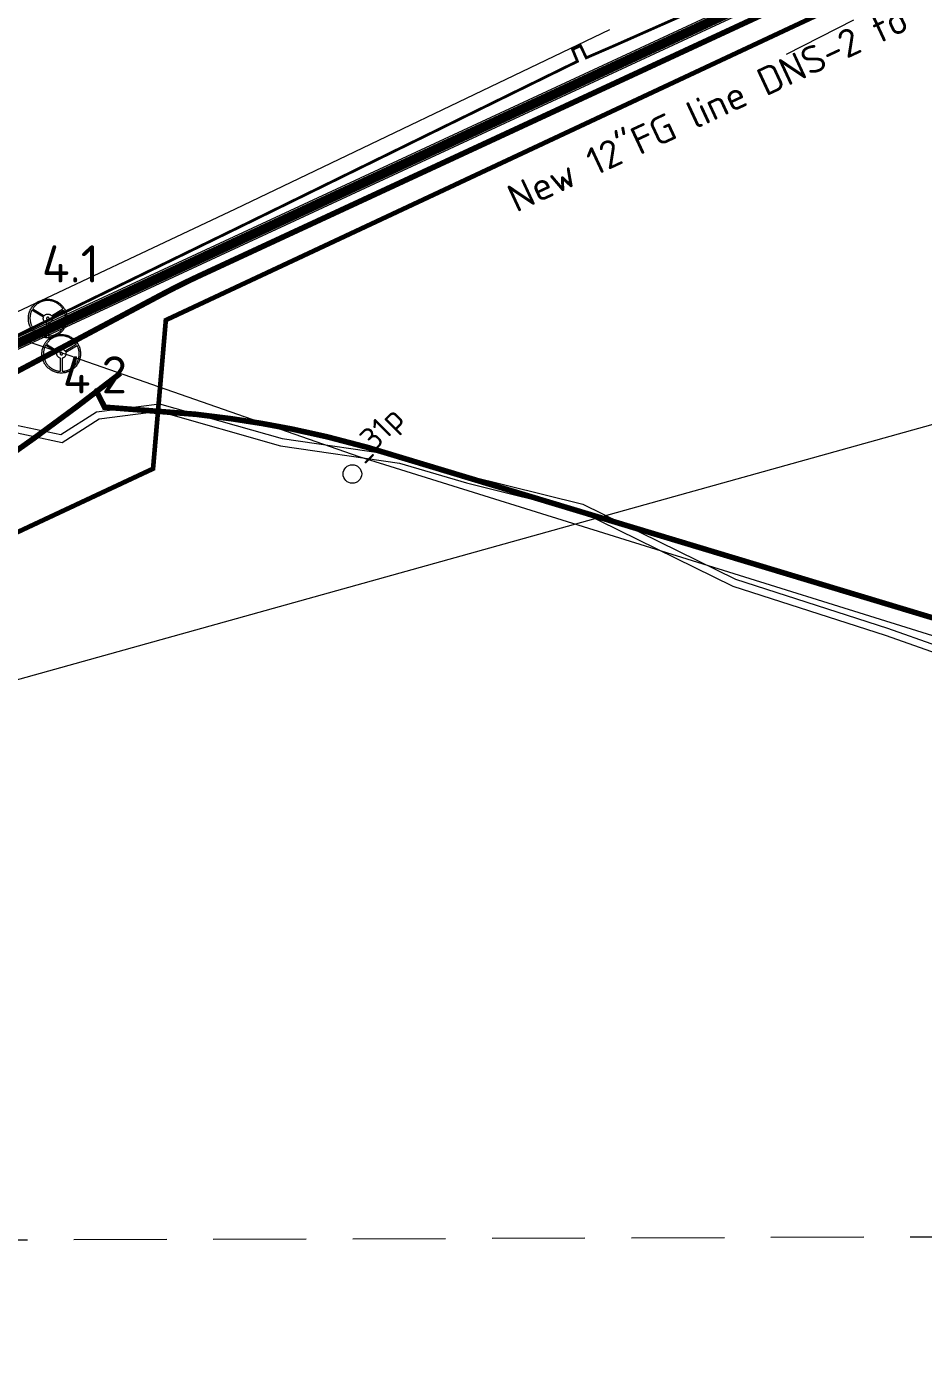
# Model space of a CAD drawing. Header units: millimetres. Extents: x 519 to 9564855, y -810 to 5021775.
# Drawn here: x 9533501 to 9533983, y 4996206 to 4996930 of the extents above; entities that cross this region are included whole.
import ezdxf

# ---------------------------------------------------------------- set-up
doc = ezdxf.new("R2010")
doc.units = ezdxf.units.MM
doc.header["$LTSCALE"] = 2
doc.header["$MEASUREMENT"] = 0
for name, pattern in [('1', [0]), ('92051501$0$DASHED', [0.75, 0.5, -0.25]), ('ACAD_ISO02W100', [15, 12, -3]), ('DASHED', [0.75, 0.5, -0.25])]:
    doc.linetypes.add(name, pattern=pattern)
for name, color, linetype in [('FIBERGLASS', 212, 'Continuous'), ('fk', 5, '1'), ('New disposal wells', 191, 'Continuous'), ('OilColl&Flowlines', 3, 'Continuous'), ('OLD WELLS(dr.bfr2000)', 24, 'Continuous'), ('PPLINE_WAT', 7, 'WTR_LINE'), ('ROAD_GROUND', 9, 'Continuous'), ('нефть', 8, 'Continuous')]:
    doc.layers.add(name, color=color, linetype=linetype)
doc.layers.add('Скв на 2025 допы от ХеКай', color=204, linetype='Continuous', lineweight=0)
doc.styles.add('92051501$0$STANDARD', font='simplex.shx')
doc.styles.add('Elect', font='isocpeur.ttf')
doc.styles.get("Standard").update_dxf_attribs({"font": 'isocpeur.ttf', "width": 0.5})
doc.linetypes.add('_GP_B3', pattern='A,100,-6,["В3",Standard,S=5,R=0,X=-3,Y=-2.5],-8', length=114)
doc.linetypes.add('WTR_LINE', pattern='A,0.5,-0.2,["W",92051501$0$STANDARD,S=0.1,R=0,X=-0.1,Y=-0.05],-0.05', length=0.75)

msp = doc.modelspace()

# ---------------------------------------------------------------- linework, layer by layer
at = {"layer": 'FIBERGLASS', "color": 0, "lineweight": 0, "ltscale": 25}
msp.add_line((9533945.6227, 4996933.32854), (9533909.23942, 4996914.80292), dxfattribs=at)
at = {"layer": 'FIBERGLASS', "lineweight": 0}
msp.add_line((9534918.91885, 4996331.00753), (9533681.36751, 4996704.22512), dxfattribs=at)
msp.add_line((9534918.91885, 4996331.00753), (9533681.36751, 4996704.22512), dxfattribs=at)
at = {"layer": 'FIBERGLASS', "color": 5, "linetype": '92051501$0$DASHED', "lineweight": 0, "ltscale": 50}
msp.add_line((9534776.05418, 4996281.14462), (9532547.59633, 4996273.71071), dxfattribs=at)
at = {"layer": 'FIBERGLASS', "linetype": 'DASHED', "lineweight": 0, "ltscale": 0.07, "const_width": 3}
for points in [[(9533593.29247, 4996795.60831), (9534378.97006, 4997159.89362)], [(9533573.7305, 4996785.88062), (9533411.51115, 4996699.60921)], [(9533138.27454, 4996511.80618), (9533177.57455, 4996528.64403), (9533212.92989, 4996544.18523), (9533244.86023, 4996558.65719), (9533273.88521, 4996572.28731), (9533300.52448, 4996585.30299), (9533325.29769, 4996597.93165), (9533348.7245, 4996610.40068), (9533371.32455, 4996622.9375), (9533393.5517, 4996635.7506), (9533415.5967, 4996648.97292), (9533437.58448, 4996662.71848), (9533459.63999, 4996677.10131), (9533481.88818, 4996692.23543), (9533504.45399, 4996708.23486), (9533527.46237, 4996725.21364), (9533551.03827, 4996743.28578)]]:
    msp.add_lwpolyline(points, dxfattribs=at)
msp.add_lwpolyline([(9533593.29247, 4996795.60831, 0.013657025), (9533573.7305, 4996785.88062)], format="xyb", dxfattribs=at)
at = {"layer": 'FIBERGLASS', "linetype": 'DASHED', "lineweight": 0, "ltscale": 0.07, "const_width": 3, "elevation": 1.87939}
msp.add_lwpolyline([(9533538.28521, 4996733.50991), (9533542.72333, 4996724.72289)], dxfattribs=at)
at = {"layer": 'FIBERGLASS', "lineweight": 0}
msp.add_lwpolyline([(9533542.72333, 4996724.72289), (9533558.98959, 4996723.89931), (9533575.32072, 4996722.75798), (9533591.83632, 4996721.20939), (9533608.656, 4996719.16405), (9533625.89935, 4996716.53245), (9533643.68599, 4996713.22509), (9533662.13551, 4996709.15248), (9533681.36751, 4996704.22512)], dxfattribs=at)
at = {"layer": 'fk', "lineweight": 0}
for points, elevation in [([(9533814.225, 4996928.149), (9533612.8999, 4996831.6571)], 0.2334), ([(9533612.8999, 4996831.6571), (9533482.6234, 4996770.2423), (9533456.1682, 4996756.09584)], 0.4208)]:
    msp.add_lwpolyline(points, dxfattribs=dict(at, elevation=elevation))
at = {"layer": 'New disposal wells', "color": 5, "lineweight": 0}
for p, q in [((9533525.66178, 4996752.12841), (9533679.44971, 4996698.53987)), ((9533679.44971, 4996698.53987), (9534056.93634, 4996580.69141))]:
    msp.add_line(p, q, dxfattribs=at)
at = {"layer": 'New disposal wells', "color": 212, "linetype": 'DASHED', "lineweight": 0, "ltscale": 0.07, "const_width": 3}
msp.add_lwpolyline([(9534000, 4996608.13274), (9533794.1249, 4996670.22003), (9533760.11397, 4996680.47696), (9533684.10776, 4996703.39872), (9533662.13551, 4996709.15248), (9533643.68599, 4996713.22509), (9533627.1704, 4996716.2961), (9533611.16352, 4996718.78136), (9533591.83632, 4996721.20939), (9533542.55934, 4996725.04757), (9533538.28521, 4996733.50991)], dxfattribs=at)
at = {"layer": 'OilColl&Flowlines', "color": 5, "lineweight": 0}
msp.add_line((9533525.66178, 4996752.12841), (9533505.76342, 4996758.84072), dxfattribs=at)
at = {"layer": 'OilColl&Flowlines', "lineweight": 0}
for points in [[(9533511.93722, 4996783.15753), (9533511.93722, 4996783.15753), (9533512.46694, 4996783.14714), (9533512.98628, 4996783.10559), (9533513.50561, 4996783.03288), (9533514.01456, 4996782.94979), (9533514.51312, 4996782.82515), (9533515.0013, 4996782.69012), (9533515.48947, 4996782.52394), (9533515.95688, 4996782.33698), (9533516.41389, 4996782.12924), (9533516.86052, 4996781.90073), (9533517.29676, 4996781.65145), (9533517.72262, 4996781.3814), (9533518.1277, 4996781.09057), (9533518.52239, 4996780.77897), (9533518.89631, 4996780.45698), (9533519.25985, 4996780.11422), (9533519.60261, 4996779.75068), (9533519.93499, 4996779.37676), (9533520.24659, 4996778.98207), (9533520.53741, 4996778.57699), (9533520.80747, 4996778.15113), (9533521.05675, 4996777.71489), (9533521.28526, 4996777.26826), (9533521.50338, 4996776.81125), (9533521.69034, 4996776.33346), (9533521.85653, 4996775.85567), (9533521.99155, 4996775.35711), (9533522.10581, 4996774.85854), (9533522.19929, 4996774.34959), (9533522.272, 4996773.83026), (9533522.31354, 4996773.30054), (9533522.32393, 4996772.77081), (9533522.32393, 4996772.77081), (9533522.31354, 4996772.23071), (9533522.272, 4996771.70098), (9533522.19929, 4996771.18165), (9533522.10581, 4996770.6727), (9533521.99155, 4996770.17414), (9533521.85653, 4996769.67558), (9533521.69034, 4996769.1874), (9533521.50338, 4996768.72), (9533521.28526, 4996768.26298), (9533521.05675, 4996767.81635), (9533520.80747, 4996767.38011), (9533520.53741, 4996766.95426), (9533520.24659, 4996766.54918), (9533519.93499, 4996766.15448), (9533519.60261, 4996765.78056), (9533519.25985, 4996765.41702), (9533518.89631, 4996765.07426), (9533518.52239, 4996764.75227), (9533518.1277, 4996764.44067), (9533517.72262, 4996764.14985), (9533517.29676, 4996763.87979), (9533516.86052, 4996763.63051), (9533516.41389, 4996763.402), (9533515.95688, 4996763.19427), (9533515.48947, 4996763.00731), (9533515.0013, 4996762.85151), (9533514.51312, 4996762.70609), (9533514.01456, 4996762.59184), (9533513.50561, 4996762.49836), (9533512.98628, 4996762.43604), (9533512.46694, 4996762.39449), (9533511.93722, 4996762.3841), (9533511.93722, 4996762.3841), (9533511.39711, 4996762.39449), (9533510.86739, 4996762.43604), (9533510.34805, 4996762.49836), (9533509.8391, 4996762.59184), (9533509.33015, 4996762.70609), (9533508.84198, 4996762.85151), (9533508.3538, 4996763.00731), (9533507.8864, 4996763.19427), (9533507.419, 4996763.402), (9533506.97237, 4996763.63051), (9533506.53613, 4996763.87979), (9533506.12066, 4996764.14985), (9533505.71558, 4996764.44067), (9533505.32088, 4996764.75227), (9533504.94696, 4996765.07426), (9533504.58343, 4996765.41702), (9533504.24067, 4996765.78056), (9533503.90829, 4996766.15448), (9533503.60708, 4996766.54918), (9533503.31625, 4996766.95426), (9533503.04619, 4996767.38011), (9533502.79691, 4996767.81635), (9533502.56841, 4996768.26298), (9533502.36067, 4996768.72), (9533502.17371, 4996769.1874), (9533502.01791, 4996769.67558), (9533501.8725, 4996770.17414), (9533501.75824, 4996770.6727), (9533501.66476, 4996771.18165), (9533501.60244, 4996771.70098), (9533501.56089, 4996772.23071), (9533501.55051, 4996772.77081), (9533501.55051, 4996772.77081), (9533501.56089, 4996773.30054), (9533501.60244, 4996773.83026), (9533501.66476, 4996774.34959), (9533501.75824, 4996774.85854), (9533501.8725, 4996775.35711), (9533502.01791, 4996775.85567), (9533502.17371, 4996776.33346), (9533502.36067, 4996776.81125), (9533502.56841, 4996777.26826), (9533502.79691, 4996777.71489), (9533503.04619, 4996778.15113), (9533503.31625, 4996778.57699), (9533503.60708, 4996778.98207), (9533503.90829, 4996779.37676), (9533504.24067, 4996779.75068), (9533504.58343, 4996780.11422), (9533504.94696, 4996780.45698), (9533505.32088, 4996780.77897), (9533505.71558, 4996781.09057), (9533506.12066, 4996781.3814), (9533506.53613, 4996781.65145), (9533506.97237, 4996781.90073), (9533507.419, 4996782.12924), (9533507.8864, 4996782.33698), (9533508.3538, 4996782.52394), (9533508.84198, 4996782.69012), (9533509.33015, 4996782.82515), (9533509.8391, 4996782.94979), (9533510.34805, 4996783.03288), (9533510.86739, 4996783.10559), (9533511.39711, 4996783.14714), (9533511.93722, 4996783.15753)], [(9533511.53214, 4996770.38187), (9533511.53214, 4996770.38187), (9533511.29324, 4996770.46497), (9533511.06473, 4996770.55845), (9533510.83623, 4996770.68309), (9533510.62849, 4996770.81811), (9533510.43115, 4996770.97391), (9533510.25457, 4996771.1401), (9533510.08838, 4996771.32706), (9533509.95336, 4996771.52441), (9533509.82872, 4996771.73214), (9533509.72485, 4996771.95026), (9533509.65214, 4996772.17877), (9533509.60021, 4996772.41767), (9533509.57944, 4996772.66695), (9533509.58982, 4996772.91623), (9533509.63137, 4996773.16551), (9533509.70408, 4996773.42518), (9533503.50321, 4996777.32019), (9533503.50321, 4996777.32019), (9533503.36818, 4996777.07091), (9533503.24354, 4996776.82163), (9533503.12929, 4996776.56196), (9533503.02542, 4996776.3023), (9533502.92155, 4996776.03224), (9533502.82807, 4996775.7518), (9533502.74498, 4996775.48175), (9533502.67227, 4996775.19092), (9533502.60995, 4996774.91048), (9533502.55802, 4996774.61965), (9533502.50609, 4996774.32882), (9533502.47493, 4996774.03799), (9533502.44376, 4996773.73678), (9533502.42299, 4996773.43556), (9533502.4126, 4996773.13435), (9533502.4126, 4996772.83314), (9533502.42299, 4996772.53192), (9533502.44376, 4996772.23071), (9533502.46454, 4996771.9191), (9533502.50609, 4996771.61789), (9533502.54763, 4996771.31668), (9533502.60995, 4996771.01546), (9533502.67227, 4996770.71425), (9533502.74498, 4996770.41303), (9533502.82807, 4996770.11182), (9533502.92155, 4996769.82099), (9533503.02542, 4996769.53016), (9533503.13967, 4996769.23933), (9533503.26432, 4996768.94851), (9533503.39934, 4996768.66806), (9533503.54476, 4996768.38762), (9533503.70056, 4996768.10718), (9533503.70056, 4996768.10718), (9533503.85636, 4996767.83713), (9533504.03293, 4996767.57746), (9533504.19912, 4996767.31779), (9533504.38608, 4996767.06851), (9533504.58343, 4996766.82962), (9533504.78077, 4996766.59072), (9533504.97812, 4996766.36221), (9533505.19624, 4996766.14409), (9533505.40398, 4996765.93636), (9533505.63249, 4996765.72863), (9533505.86099, 4996765.53128), (9533506.09989, 4996765.34432), (9533506.33878, 4996765.15736), (9533506.57768, 4996764.99117), (9533506.82696, 4996764.82498), (9533507.08662, 4996764.66918), (9533507.33591, 4996764.51338), (9533507.60596, 4996764.37835), (9533507.86563, 4996764.24333), (9533508.13568, 4996764.11868), (9533508.40574, 4996764.00443), (9533508.68618, 4996763.90056), (9533508.95623, 4996763.7967), (9533509.23667, 4996763.7136), (9533509.5275, 4996763.63051), (9533509.80794, 4996763.5578), (9533510.08838, 4996763.49548), (9533510.37921, 4996763.44355), (9533510.67004, 4996763.39162), (9533510.95048, 4996763.36046), (9533511.24131, 4996763.33968), (9533511.53214, 4996763.31891), (9533511.53214, 4996770.38187)], [(9533510.06761, 4996774.19379), (9533510.06761, 4996774.19379), (9533510.27534, 4996774.44308), (9533510.51424, 4996774.6612), (9533510.77391, 4996774.83777), (9533511.03357, 4996774.9728), (9533511.31402, 4996775.06628), (9533511.60484, 4996775.13898), (9533511.89567, 4996775.17014), (9533512.1865, 4996775.17014), (9533512.46694, 4996775.13898), (9533512.74738, 4996775.07666), (9533513.00705, 4996774.99357), (9533513.24594, 4996774.87932), (9533513.47445, 4996774.74429), (9533513.66141, 4996774.5781), (9533513.8276, 4996774.40153), (9533513.96263, 4996774.19379), (9533520.04924, 4996778.00572), (9533520.04924, 4996778.00572), (9533519.90383, 4996778.24461), (9533519.73764, 4996778.47312), (9533519.57145, 4996778.70163), (9533519.39488, 4996778.93013), (9533519.20792, 4996779.14826), (9533519.02095, 4996779.36638), (9533518.81322, 4996779.57411), (9533518.60549, 4996779.78184), (9533518.38737, 4996779.97919), (9533518.16924, 4996780.17654), (9533517.93035, 4996780.3635), (9533517.69146, 4996780.54007), (9533517.45256, 4996780.71665), (9533517.20328, 4996780.88284), (9533516.94361, 4996781.04902), (9533516.68395, 4996781.19444), (9533516.41389, 4996781.33985), (9533516.14384, 4996781.48526), (9533515.86339, 4996781.60991), (9533515.58295, 4996781.73455), (9533515.30251, 4996781.8488), (9533515.01168, 4996781.95267), (9533514.72086, 4996782.04615), (9533514.43003, 4996782.12924), (9533514.12881, 4996782.21233), (9533513.8276, 4996782.27465), (9533513.52639, 4996782.33698), (9533513.21478, 4996782.38891), (9533512.91357, 4996782.42007), (9533512.60197, 4996782.45123), (9533512.29037, 4996782.46162), (9533511.97877, 4996782.472), (9533511.97877, 4996782.472), (9533511.66716, 4996782.46162), (9533511.35556, 4996782.45123), (9533511.04396, 4996782.42007), (9533510.73236, 4996782.38891), (9533510.43115, 4996782.33698), (9533510.12993, 4996782.28504), (9533509.82872, 4996782.22272), (9533509.53789, 4996782.15001), (9533509.23667, 4996782.05653), (9533508.95623, 4996781.96305), (9533508.6654, 4996781.86957), (9533508.38496, 4996781.75532), (9533508.11491, 4996781.63068), (9533507.84485, 4996781.50604), (9533507.5748, 4996781.37101), (9533507.31513, 4996781.2256), (9533507.05546, 4996781.08018), (9533506.80618, 4996780.914), (9533506.5569, 4996780.74781), (9533506.31801, 4996780.58162), (9533506.0895, 4996780.39466), (9533505.86099, 4996780.2077), (9533505.64287, 4996780.02074), (9533505.42475, 4996779.813), (9533505.21702, 4996779.60527), (9533505.01967, 4996779.39754), (9533504.83271, 4996779.17942), (9533504.64575, 4996778.95091), (9533504.46917, 4996778.7224), (9533504.2926, 4996778.49389), (9533504.1368, 4996778.255), (9533503.981, 4996778.00572), (9533510.06761, 4996774.19379)], [(9533514.32616, 4996773.42518), (9533514.32616, 4996773.42518), (9533514.38848, 4996773.15512), (9533514.41964, 4996772.88507), (9533514.41964, 4996772.6254), (9533514.39887, 4996772.37612), (9533514.35732, 4996772.12684), (9533514.295, 4996771.88794), (9533514.20152, 4996771.66982), (9533514.09765, 4996771.46209), (9533513.96263, 4996771.26474), (9533513.79644, 4996771.07778), (9533513.61987, 4996770.92198), (9533513.42252, 4996770.76618), (9533513.2044, 4996770.64154), (9533512.9655, 4996770.53767), (9533512.70583, 4996770.44419), (9533512.42539, 4996770.38187), (9533512.42539, 4996763.31891), (9533512.42539, 4996763.31891), (9533512.70583, 4996763.32929), (9533512.98628, 4996763.35007), (9533513.26672, 4996763.38123), (9533513.54716, 4996763.42278), (9533513.8276, 4996763.47471), (9533514.10804, 4996763.52664), (9533514.38848, 4996763.59935), (9533514.66892, 4996763.67206), (9533514.94936, 4996763.75515), (9533515.22981, 4996763.84863), (9533515.51025, 4996763.9525), (9533515.7803, 4996764.05636), (9533516.05036, 4996764.18101), (9533516.32041, 4996764.30565), (9533516.59046, 4996764.44067), (9533516.85013, 4996764.58609), (9533517.1098, 4996764.7315), (9533517.36947, 4996764.89769), (9533517.61875, 4996765.06388), (9533517.86803, 4996765.24045), (9533518.10692, 4996765.41702), (9533518.34582, 4996765.61437), (9533518.57433, 4996765.81172), (9533518.80283, 4996766.01945), (9533519.02095, 4996766.22719), (9533519.22869, 4996766.45569), (9533519.43642, 4996766.6842), (9533519.63377, 4996766.9231), (9533519.82073, 4996767.16199), (9533520.00769, 4996767.41127), (9533520.17388, 4996767.67094), (9533520.34007, 4996767.94099), (9533520.34007, 4996767.94099), (9533520.49587, 4996768.22144), (9533520.64128, 4996768.50188), (9533520.77631, 4996768.7927), (9533520.90095, 4996769.07315), (9533521.00482, 4996769.36397), (9533521.10868, 4996769.66519), (9533521.20216, 4996769.95602), (9533521.28526, 4996770.24684), (9533521.35796, 4996770.54806), (9533521.43067, 4996770.84927), (9533521.48261, 4996771.1401), (9533521.52415, 4996771.44132), (9533521.55531, 4996771.74253), (9533521.58647, 4996772.04375), (9533521.59686, 4996772.33457), (9533521.60725, 4996772.63579), (9533521.60725, 4996772.937), (9533521.58647, 4996773.22783), (9533521.5657, 4996773.51866), (9533521.53454, 4996773.81987), (9533521.50338, 4996774.1107), (9533521.45145, 4996774.39114), (9533521.39951, 4996774.68197), (9533521.3268, 4996774.96241), (9533521.2541, 4996775.24285), (9533521.171, 4996775.52329), (9533521.07752, 4996775.80373), (9533520.98404, 4996776.07379), (9533520.86979, 4996776.33346), (9533520.75554, 4996776.60351), (9533520.6309, 4996776.86318), (9533520.49587, 4996777.11246), (9533514.32616, 4996773.42518)], [(9533512.02031, 4996773.42518), (9533512.02031, 4996773.42518), (9533511.88528, 4996773.41479), (9533511.76064, 4996773.37324), (9533511.65678, 4996773.31092), (9533511.55291, 4996773.23822), (9533511.4802, 4996773.13435), (9533511.41788, 4996773.03048), (9533511.37634, 4996772.90584), (9533511.36595, 4996772.77081), (9533511.36595, 4996772.77081), (9533511.37634, 4996772.63579), (9533511.41788, 4996772.52153), (9533511.4802, 4996772.40728), (9533511.55291, 4996772.3138), (9533511.65678, 4996772.23071), (9533511.76064, 4996772.17877), (9533511.88528, 4996772.13723), (9533512.02031, 4996772.12684), (9533512.02031, 4996772.12684), (9533512.15534, 4996772.13723), (9533512.26959, 4996772.17877), (9533512.38385, 4996772.23071), (9533512.47733, 4996772.3138), (9533512.56042, 4996772.40728), (9533512.61235, 4996772.52153), (9533512.6539, 4996772.63579), (9533512.66429, 4996772.77081), (9533512.66429, 4996772.77081), (9533512.6539, 4996772.90584), (9533512.61235, 4996773.03048), (9533512.56042, 4996773.13435), (9533512.47733, 4996773.23822), (9533512.38385, 4996773.31092), (9533512.26959, 4996773.37324), (9533512.15534, 4996773.41479), (9533512.02031, 4996773.42518)]]:
    msp.add_lwpolyline(points, dxfattribs=at)
at = {"layer": 'OilColl&Flowlines', "lineweight": 0, "ltscale": 0.2, "const_width": 1.5}
msp.add_lwpolyline([(9533502.2444, 4996766.94502), (9533514.6262, 4996772.98138)], dxfattribs=at)
at = {"layer": 'OLD WELLS(dr.bfr2000)', "lineweight": 0}
msp.add_circle((9533675.9, 4996689.1), 5, dxfattribs=at)
at = {"layer": 'PPLINE_WAT', "color": 6, "linetype": '_GP_B3', "lineweight": 0, "ltscale": 0.01, "flags": 128}
msp.add_lwpolyline([(9535075.29588, 4997207.3991), (9535012.6, 4997001.7), (9532578, 4996322.4), (9530885.46025, 4996831.0564)], dxfattribs=at)
at = {"layer": 'PPLINE_WAT', "lineweight": 0, "ltscale": 20}
msp.add_lwpolyline([(9533000, 4996929.4499), (9533505.48485, 4996758.93469)], dxfattribs=at)
at = {"layer": 'PPLINE_WAT', "lineweight": 0}
for points in [[(9533519.23582, 4996764.17596), (9533519.23582, 4996764.17596), (9533519.76555, 4996764.16557), (9533520.28488, 4996764.12403), (9533520.80422, 4996764.05132), (9533521.31316, 4996763.96823), (9533521.81173, 4996763.84359), (9533522.2999, 4996763.70856), (9533522.78808, 4996763.54237), (9533523.25548, 4996763.35541), (9533523.7125, 4996763.14768), (9533524.15912, 4996762.91917), (9533524.59537, 4996762.66989), (9533525.02122, 4996762.39983), (9533525.4263, 4996762.10901), (9533525.821, 4996761.7974), (9533526.19492, 4996761.47542), (9533526.55845, 4996761.13265), (9533526.90122, 4996760.76912), (9533527.23359, 4996760.3952), (9533527.54519, 4996760.0005), (9533527.83602, 4996759.59542), (9533528.10607, 4996759.16957), (9533528.35535, 4996758.73332), (9533528.58386, 4996758.2867), (9533528.80198, 4996757.82968), (9533528.98894, 4996757.35189), (9533529.15513, 4996756.8741), (9533529.29016, 4996756.37554), (9533529.40441, 4996755.87698), (9533529.49789, 4996755.36803), (9533529.5706, 4996754.84869), (9533529.61215, 4996754.31897), (9533529.62253, 4996753.78925), (9533529.62253, 4996753.78925), (9533529.61215, 4996753.24914), (9533529.5706, 4996752.71942), (9533529.49789, 4996752.20008), (9533529.40441, 4996751.69113), (9533529.29016, 4996751.19257), (9533529.15513, 4996750.69401), (9533528.98894, 4996750.20583), (9533528.80198, 4996749.73843), (9533528.58386, 4996749.28142), (9533528.35535, 4996748.83479), (9533528.10607, 4996748.39855), (9533527.83602, 4996747.97269), (9533527.54519, 4996747.56761), (9533527.23359, 4996747.17292), (9533526.90122, 4996746.79899), (9533526.55845, 4996746.43546), (9533526.19492, 4996746.0927), (9533525.821, 4996745.77071), (9533525.4263, 4996745.45911), (9533525.02122, 4996745.16828), (9533524.59537, 4996744.89823), (9533524.15912, 4996744.64894), (9533523.7125, 4996744.42044), (9533523.25548, 4996744.2127), (9533522.78808, 4996744.02574), (9533522.2999, 4996743.86994), (9533521.81173, 4996743.72453), (9533521.31316, 4996743.61027), (9533520.80422, 4996743.51679), (9533520.28488, 4996743.45447), (9533519.76555, 4996743.41293), (9533519.23582, 4996743.40254), (9533519.23582, 4996743.40254), (9533518.69571, 4996743.41293), (9533518.16599, 4996743.45447), (9533517.64666, 4996743.51679), (9533517.13771, 4996743.61027), (9533516.62876, 4996743.72453), (9533516.14058, 4996743.86994), (9533515.65241, 4996744.02574), (9533515.18501, 4996744.2127), (9533514.7176, 4996744.42044), (9533514.27098, 4996744.64894), (9533513.83473, 4996744.89823), (9533513.41926, 4996745.16828), (9533513.01418, 4996745.45911), (9533512.61949, 4996745.77071), (9533512.24557, 4996746.0927), (9533511.88203, 4996746.43546), (9533511.53927, 4996746.79899), (9533511.2069, 4996747.17292), (9533510.90568, 4996747.56761), (9533510.61485, 4996747.97269), (9533510.3448, 4996748.39855), (9533510.09552, 4996748.83479), (9533509.86701, 4996749.28142), (9533509.65928, 4996749.73843), (9533509.47231, 4996750.20583), (9533509.31651, 4996750.69401), (9533509.1711, 4996751.19257), (9533509.05685, 4996751.69113), (9533508.96337, 4996752.20008), (9533508.90105, 4996752.71942), (9533508.8595, 4996753.24914), (9533508.84911, 4996753.78925), (9533508.84911, 4996753.78925), (9533508.8595, 4996754.31897), (9533508.90105, 4996754.84869), (9533508.96337, 4996755.36803), (9533509.05685, 4996755.87698), (9533509.1711, 4996756.37554), (9533509.31651, 4996756.8741), (9533509.47231, 4996757.35189), (9533509.65928, 4996757.82968), (9533509.86701, 4996758.2867), (9533510.09552, 4996758.73332), (9533510.3448, 4996759.16957), (9533510.61485, 4996759.59542), (9533510.90568, 4996760.0005), (9533511.2069, 4996760.3952), (9533511.53927, 4996760.76912), (9533511.88203, 4996761.13265), (9533512.24557, 4996761.47542), (9533512.61949, 4996761.7974), (9533513.01418, 4996762.10901), (9533513.41926, 4996762.39983), (9533513.83473, 4996762.66989), (9533514.27098, 4996762.91917), (9533514.7176, 4996763.14768), (9533515.18501, 4996763.35541), (9533515.65241, 4996763.54237), (9533516.14058, 4996763.70856), (9533516.62876, 4996763.84359), (9533517.13771, 4996763.96823), (9533517.64666, 4996764.05132), (9533518.16599, 4996764.12403), (9533518.69571, 4996764.16557), (9533519.23582, 4996764.17596)], [(9533517.36621, 4996755.21223), (9533517.36621, 4996755.21223), (9533517.57395, 4996755.46151), (9533517.81284, 4996755.67963), (9533518.07251, 4996755.85621), (9533518.33218, 4996755.99123), (9533518.61262, 4996756.08471), (9533518.90345, 4996756.15742), (9533519.19428, 4996756.18858), (9533519.4851, 4996756.18858), (9533519.76555, 4996756.15742), (9533520.04599, 4996756.0951), (9533520.30565, 4996756.01201), (9533520.54455, 4996755.89775), (9533520.77306, 4996755.76273), (9533520.96002, 4996755.59654), (9533521.1262, 4996755.41996), (9533521.26123, 4996755.21223), (9533527.34784, 4996759.02415), (9533527.34784, 4996759.02415), (9533527.20243, 4996759.26305), (9533527.03624, 4996759.49155), (9533526.87006, 4996759.72006), (9533526.69348, 4996759.94857), (9533526.50652, 4996760.16669), (9533526.31956, 4996760.38481), (9533526.11183, 4996760.59255), (9533525.90409, 4996760.80028), (9533525.68597, 4996760.99763), (9533525.46785, 4996761.19497), (9533525.22895, 4996761.38194), (9533524.99006, 4996761.55851), (9533524.75117, 4996761.73508), (9533524.50189, 4996761.90127), (9533524.24222, 4996762.06746), (9533523.98255, 4996762.21287), (9533523.7125, 4996762.35829), (9533523.44244, 4996762.5037), (9533523.162, 4996762.62834), (9533522.88156, 4996762.75298), (9533522.60112, 4996762.86724), (9533522.31029, 4996762.9711), (9533522.01946, 4996763.06458), (9533521.72863, 4996763.14768), (9533521.42742, 4996763.23077), (9533521.1262, 4996763.29309), (9533520.82499, 4996763.35541), (9533520.51339, 4996763.40734), (9533520.21217, 4996763.4385), (9533519.90057, 4996763.46966), (9533519.58897, 4996763.48005), (9533519.27737, 4996763.49044), (9533519.27737, 4996763.49044), (9533518.96577, 4996763.48005), (9533518.65417, 4996763.46966), (9533518.34257, 4996763.4385), (9533518.03096, 4996763.40734), (9533517.72975, 4996763.35541), (9533517.42854, 4996763.30348), (9533517.12732, 4996763.24116), (9533516.83649, 4996763.16845), (9533516.53528, 4996763.07497), (9533516.25484, 4996762.98149), (9533515.96401, 4996762.88801), (9533515.68357, 4996762.77375), (9533515.41351, 4996762.64911), (9533515.14346, 4996762.52447), (9533514.8734, 4996762.38945), (9533514.61374, 4996762.24403), (9533514.35407, 4996762.09862), (9533514.10479, 4996761.93243), (9533513.85551, 4996761.76624), (9533513.61661, 4996761.60006), (9533513.3881, 4996761.4131), (9533513.1596, 4996761.22613), (9533512.94148, 4996761.03917), (9533512.72336, 4996760.83144), (9533512.51562, 4996760.62371), (9533512.31827, 4996760.41597), (9533512.13131, 4996760.19785), (9533511.94435, 4996759.96934), (9533511.76778, 4996759.74084), (9533511.5912, 4996759.51233), (9533511.4354, 4996759.27343), (9533511.2796, 4996759.02415), (9533517.36621, 4996755.21223)], [(9533518.83074, 4996751.40031), (9533518.83074, 4996751.40031), (9533518.59185, 4996751.4834), (9533518.36334, 4996751.57688), (9533518.13483, 4996751.70152), (9533517.9271, 4996751.83655), (9533517.72975, 4996751.99235), (9533517.55318, 4996752.15854), (9533517.38699, 4996752.3455), (9533517.25196, 4996752.54284), (9533517.12732, 4996752.75058), (9533517.02345, 4996752.9687), (9533516.95075, 4996753.19721), (9533516.89881, 4996753.4361), (9533516.87804, 4996753.68538), (9533516.88843, 4996753.93466), (9533516.92997, 4996754.18395), (9533517.00268, 4996754.44361), (9533510.80181, 4996758.33863), (9533510.80181, 4996758.33863), (9533510.66679, 4996758.08935), (9533510.54215, 4996757.84007), (9533510.42789, 4996757.5804), (9533510.32403, 4996757.32073), (9533510.22016, 4996757.05068), (9533510.12668, 4996756.77024), (9533510.04358, 4996756.50018), (9533509.97088, 4996756.20935), (9533509.90856, 4996755.92891), (9533509.85662, 4996755.63808), (9533509.80469, 4996755.34726), (9533509.77353, 4996755.05643), (9533509.74237, 4996754.75521), (9533509.7216, 4996754.454), (9533509.71121, 4996754.15278), (9533509.71121, 4996753.85157), (9533509.7216, 4996753.55036), (9533509.74237, 4996753.24914), (9533509.76314, 4996752.93754), (9533509.80469, 4996752.63633), (9533509.84624, 4996752.33511), (9533509.90856, 4996752.0339), (9533509.97088, 4996751.73268), (9533510.04358, 4996751.43147), (9533510.12668, 4996751.13025), (9533510.22016, 4996750.83942), (9533510.32403, 4996750.5486), (9533510.43828, 4996750.25777), (9533510.56292, 4996749.96694), (9533510.69795, 4996749.6865), (9533510.84336, 4996749.40606), (9533510.99916, 4996749.12562), (9533510.99916, 4996749.12562), (9533511.15496, 4996748.85556), (9533511.33154, 4996748.59589), (9533511.49772, 4996748.33623), (9533511.68468, 4996748.08695), (9533511.88203, 4996747.84805), (9533512.07938, 4996747.60916), (9533512.27673, 4996747.38065), (9533512.49485, 4996747.16253), (9533512.70258, 4996746.95479), (9533512.93109, 4996746.74706), (9533513.1596, 4996746.54971), (9533513.39849, 4996746.36275), (9533513.63739, 4996746.17579), (9533513.87628, 4996746.0096), (9533514.12556, 4996745.84342), (9533514.38523, 4996745.68762), (9533514.63451, 4996745.53182), (9533514.90456, 4996745.39679), (9533515.16423, 4996745.26176), (9533515.43429, 4996745.13712), (9533515.70434, 4996745.02287), (9533515.98478, 4996744.919), (9533516.25484, 4996744.81513), (9533516.53528, 4996744.73204), (9533516.82611, 4996744.64894), (9533517.10655, 4996744.57624), (9533517.38699, 4996744.51392), (9533517.67782, 4996744.46198), (9533517.96864, 4996744.41005), (9533518.24909, 4996744.37889), (9533518.53991, 4996744.35812), (9533518.83074, 4996744.33734), (9533518.83074, 4996751.40031)], [(9533521.62477, 4996754.44361), (9533521.62477, 4996754.44361), (9533521.68709, 4996754.17356), (9533521.71825, 4996753.9035), (9533521.71825, 4996753.64384), (9533521.69747, 4996753.39456), (9533521.65593, 4996753.14527), (9533521.59361, 4996752.90638), (9533521.50013, 4996752.68826), (9533521.39626, 4996752.48052), (9533521.26123, 4996752.28318), (9533521.09504, 4996752.09622), (9533520.91847, 4996751.94042), (9533520.72112, 4996751.78461), (9533520.503, 4996751.65997), (9533520.26411, 4996751.55611), (9533520.00444, 4996751.46263), (9533519.724, 4996751.40031), (9533519.724, 4996744.33734), (9533519.724, 4996744.33734), (9533520.00444, 4996744.34773), (9533520.28488, 4996744.3685), (9533520.56532, 4996744.39966), (9533520.84576, 4996744.44121), (9533521.1262, 4996744.49314), (9533521.40665, 4996744.54508), (9533521.68709, 4996744.61778), (9533521.96753, 4996744.69049), (9533522.24797, 4996744.77359), (9533522.52841, 4996744.86707), (9533522.80885, 4996744.97093), (9533523.07891, 4996745.0748), (9533523.34896, 4996745.19944), (9533523.61901, 4996745.32408), (9533523.88907, 4996745.45911), (9533524.14874, 4996745.60452), (9533524.4084, 4996745.74994), (9533524.66807, 4996745.91612), (9533524.91735, 4996746.08231), (9533525.16663, 4996746.25888), (9533525.40553, 4996746.43546), (9533525.64442, 4996746.63281), (9533525.87293, 4996746.83015), (9533526.10144, 4996747.03789), (9533526.31956, 4996747.24562), (9533526.52729, 4996747.47413), (9533526.73503, 4996747.70264), (9533526.93238, 4996747.94153), (9533527.11934, 4996748.18043), (9533527.3063, 4996748.42971), (9533527.47248, 4996748.68938), (9533527.63867, 4996748.95943), (9533527.63867, 4996748.95943), (9533527.79447, 4996749.23987), (9533527.93989, 4996749.52031), (9533528.07491, 4996749.81114), (9533528.19955, 4996750.09158), (9533528.30342, 4996750.38241), (9533528.40729, 4996750.68362), (9533528.50077, 4996750.97445), (9533528.58386, 4996751.26528), (9533528.65657, 4996751.56649), (9533528.72928, 4996751.86771), (9533528.78121, 4996752.15854), (9533528.82276, 4996752.45975), (9533528.85392, 4996752.76097), (9533528.88508, 4996753.06218), (9533528.89546, 4996753.35301), (9533528.90585, 4996753.65422), (9533528.90585, 4996753.95544), (9533528.88508, 4996754.24627), (9533528.8643, 4996754.53709), (9533528.83314, 4996754.83831), (9533528.80198, 4996755.12914), (9533528.75005, 4996755.40958), (9533528.69812, 4996755.7004), (9533528.62541, 4996755.98085), (9533528.5527, 4996756.26129), (9533528.46961, 4996756.54173), (9533528.37613, 4996756.82217), (9533528.28265, 4996757.09222), (9533528.16839, 4996757.35189), (9533528.05414, 4996757.62195), (9533527.9295, 4996757.88161), (9533527.79447, 4996758.1309), (9533521.62477, 4996754.44361)], [(9533519.31892, 4996754.44361), (9533519.31892, 4996754.44361), (9533519.18389, 4996754.43323), (9533519.05925, 4996754.39168), (9533518.95538, 4996754.32936), (9533518.85151, 4996754.25665), (9533518.77881, 4996754.15278), (9533518.71649, 4996754.04892), (9533518.67494, 4996753.92428), (9533518.66455, 4996753.78925), (9533518.66455, 4996753.78925), (9533518.67494, 4996753.65422), (9533518.71649, 4996753.53997), (9533518.77881, 4996753.42572), (9533518.85151, 4996753.33223), (9533518.95538, 4996753.24914), (9533519.05925, 4996753.19721), (9533519.18389, 4996753.15566), (9533519.31892, 4996753.14527), (9533519.31892, 4996753.14527), (9533519.45394, 4996753.15566), (9533519.5682, 4996753.19721), (9533519.68245, 4996753.24914), (9533519.77593, 4996753.33223), (9533519.85903, 4996753.42572), (9533519.91096, 4996753.53997), (9533519.95251, 4996753.65422), (9533519.96289, 4996753.78925), (9533519.96289, 4996753.78925), (9533519.95251, 4996753.92428), (9533519.91096, 4996754.04892), (9533519.85903, 4996754.15278), (9533519.77593, 4996754.25665), (9533519.68245, 4996754.32936), (9533519.5682, 4996754.39168), (9533519.45394, 4996754.43323), (9533519.31892, 4996754.44361)]]:
    msp.add_lwpolyline(points, dxfattribs=at)
at = {"layer": 'ROAD_GROUND', "color": 8, "lineweight": 0, "const_width": 5}
msp.add_lwpolyline([(9534666.36654, 4997319.38749), (9534610.91893, 4997295.84043), (9534362.54334, 4997167.15308), (9534318.77279, 4997147.46633), (9534246.58879, 4997108.07506), (9533492.94452, 4996758.0545), (9533460.81828, 4996741.85557)], dxfattribs=at)
at = {"layer": 'ROAD_GROUND', "lineweight": 0}
for points in [[(9534665.68911, 4997322.54168), (9534609.637, 4997298.555), (9534361.237, 4997169.855), (9534317.437, 4997150.155), (9534245.237, 4997110.755), (9533491.637, 4996760.755), (9533459.46759, 4996744.53431)], [(9534668.04966, 4997317.02554), (9534612.20086, 4997293.12587), (9534363.84968, 4997164.45116), (9534320.10859, 4997144.77766), (9534247.94057, 4997105.39511), (9533494.25204, 4996755.35399), (9533464.51252, 4996740.35852)], [(9533464.46276, 4996740.26939), (9533469.37452, 4996735.97481), (9533488.432, 4996716.82109), (9533519.0385, 4996710.33577), (9533538.23939, 4996722.60899), (9533572.04231, 4996726.92649), (9533638.03074, 4996708.18459), (9533702.09809, 4996698.87187), (9533738.33413, 4996688.11977), (9533799.8155, 4996672.93473), (9533882.04094, 4996632.473), (9533963.81486, 4996606.14579), (9534016.65209, 4996587.52696)], [(9533486.437, 4996713.155), (9533486.437, 4996713.155), (9533519.81224, 4996706.08301), (9533539.637, 4996718.755), (9533571.737, 4996722.855), (9533637.19296, 4996704.26433), (9533701.237, 4996694.955), (9533737.28508, 4996684.25867), (9533798.437, 4996669.155), (9533880.537, 4996628.755), (9533962.537, 4996602.355), (9534015.037, 4996583.855)]]:
    msp.add_lwpolyline(points, dxfattribs=at)
at = {"layer": 'нефть', "color": 3, "lineweight": 0, "const_width": 1.5, "elevation": 0.3352}
msp.add_lwpolyline([(9533908.6284, 4996960.1668), (9533817.048, 4996919.6543), (9533801.7465, 4996913.0285), (9533798.6643, 4996919.5055), (9533794.35, 4996917.575), (9533797.0032, 4996911.12), (9533619.0989, 4996823.9138), (9533503.3036, 4996767.4614), (9533476.33751, 4996754.31492)], dxfattribs=at)
at = {"layer": 'Скв на 2025 допы от ХеКай', "color": 244, "linetype": 'ACAD_ISO02W100', "lineweight": 0, "true_color": 0x991b1e, "const_width": 1.5}
msp.add_lwpolyline([(9531576.7302, 4995331.14349), (9531725.43451, 4995341.75468), (9531788.01647, 4995342.93618), (9531828.32733, 4995341.67061), (9531833.91071, 4995508.36153), (9531852.43176, 4995723.58689), (9531867.18522, 4995895.03062), (9532039.37356, 4995975.62201), (9532220.5146, 4996060.40364), (9532311.08074, 4996102.80381), (9532401.65564, 4996145.18527), (9532454.9063, 4996170.10883), (9532539.11312, 4996209.52116), (9532723.76237, 4996295.94479), (9532843.174, 4996351.83446), (9532998.32941, 4996424.45372), (9533179.47045, 4996509.23535), (9533360.61148, 4996594.01699), (9533569.11591, 4996691.60584), (9533575.99708, 4996771.56905), (9533966.12205, 4996954.16247), (9534167.59382, 4997048.46126)], dxfattribs=at)
at = {"layer": 'Скв на 2025 допы от ХеКай', "color": 244, "linetype": 'ACAD_ISO02W100', "lineweight": 0, "true_color": 0x991b1e, "const_width": 1.5, "elevation": 24.20235}
msp.add_lwpolyline([(9531532.65418, 4995329.00087), (9531725.4861, 4995342.75328), (9531788.06807, 4995343.93478), (9531827.37992, 4995342.61801), (9531832.95393, 4995509.02924), (9531866.22843, 4995895.69831), (9531998.98022, 4995957.83174), (9532453.31404, 4996170.4791), (9532460.28456, 4996173.7416), (9532465.63968, 4996176.24802), (9532470.23465, 4996178.39865), (9532582.36838, 4996230.88197), (9532758.52279, 4996313.32964), (9532818.6703, 4996341.48121), (9532860.09377, 4996360.86914), (9532922.68298, 4996390.16352), (9533035.22097, 4996442.83605), (9533306.93253, 4996570.00849), (9533457.0922, 4996640.28954), (9533568.15912, 4996692.27354), (9533575.03849, 4996772.21563), (9533752.33331, 4996855.20445), (9533875.12762, 4996912.67736), (9534056.26866, 4996997.45899)], dxfattribs=at)

# ---------------------------------------------------------------- texts
at = {"layer": 'FIBERGLASS', "color": 0, "lineweight": 0, "style": 'Elect'}
msp.add_text('New 12"FG line DNS-2 to CPC./Новая 12" линия ФГ от ДНС-2 до ЦПС.', height=15, rotation=24.99848288, dxfattribs=at).set_placement((9533764.04716, 4996829.50735, 4.13502))
at = {"layer": 'OilColl&Flowlines', "lineweight": 0, "style": 'Elect'}
msp.add_text('4.1', height=20, rotation=0.00000003, dxfattribs=at).set_placement((9533508.76929, 4996792.13048))
at = {"layer": 'OLD WELLS(dr.bfr2000)', "lineweight": 0, "style": 'Elect'}
msp.add_text(' _31p', height=12.5, rotation=44.99999992, dxfattribs=at).set_placement((9533675.9, 4996689.1))
at = {"layer": 'PPLINE_WAT', "lineweight": 0, "style": 'Elect'}
msp.add_text('4.2', height=20, rotation=0.00000003, dxfattribs=at).set_placement((9533520.04214, 4996732.4461))

doc.saveas('drawing.dxf')
